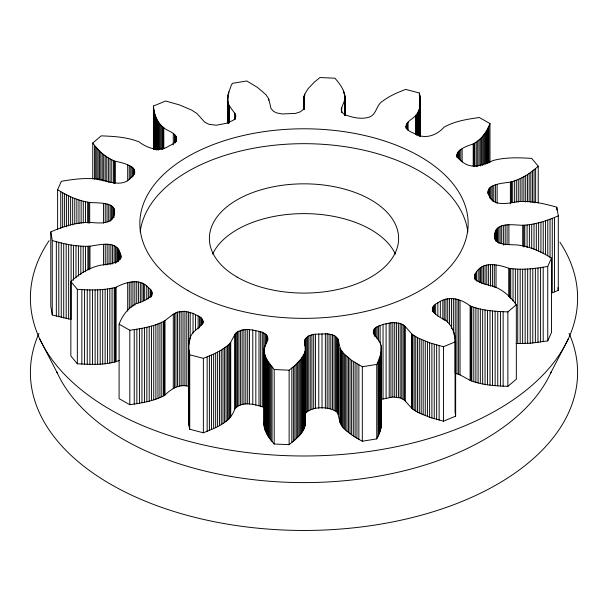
<?xml version="1.0" encoding="UTF-8"?>
<svg xmlns="http://www.w3.org/2000/svg" width="608" height="608" viewBox="0 0 608 608"><rect width="100%" height="100%" fill="white"/><g stroke="black" fill="none" stroke-linecap="round" stroke-linejoin="round"><path stroke-width="0.91" d="M345.078 115.429L345.078 97.523C344.569 89.992 339.735 83.638 334.902 78.196L319.96 77.543L314.207 82.224L308.013 88.806L304.76 94.134L303.772 97.394L304.517 107.031L303.605 109.159L300.344 111.834L295.397 113.43L281.914 113.947L276.556 112.868L273.676 111.446L271.008 108.558L268.842 98.998L265.848 94.643L257.473 87.4L246.772 80.993L232.347 83.326L231.048 85.842L228.008 94.81L227.894 101.916L228.889 105.176L235.304 114.084L235.706 116.265L234.992 118.416L233.206 120.346L226.047 123.371L216.281 125.225L208.932 124.321L204.714 122.14L197.022 113.574L191.619 110.078L179.466 104.926L165.612 101.012L153.436 106.058C153.968 114.19 157.138 122.687 163.803 127.741C167.527 131.381 177.232 132.742 176.586 139.604C175.484 143.07 171.722 144.613 168.758 146.14C159.296 152.479 147.22 148.124 138.974 141.846C127.034 137.058 113.924 136.336 101.209 135.858L92.758 143.002C98.45 150.951 106.104 157.844 115.338 161.325C121.896 162.473 143.237 167.246 130.895 177.642C123.508 187.036 109.6 182.164 100.358 179.489C87.4 177.43 74.161 179.079 61.332 181.313L57.623 189.696C67.404 195.814 78.189 200.83 89.695 202.464C96.041 203.277 118.689 201.088 113.985 214.723C111.598 226.746 94.058 221.852 86.382 222.482C74.016 222.984 62.046 226.974 50.791 231.906L52.265 240.517C64.463 244.097 77.186 246.909 89.969 246.179C98.8 245.062 116.637 239.879 120.05 252.898C125.225 264.754 103.816 263.902 98.716 265.643C88.206 268.28 78.812 274.314 70.855 281.527L77.338 289.324C90.25 290.176 103.527 290.609 116.12 287.204C125.62 282.12 140.136 277.841 148.375 287.584C159.63 295.534 141.626 302.336 135.873 303.772C127.893 308.051 122.231 315.833 119.1 324.201L129.816 330.243C141.824 328.502 154.31 326.656 165.004 320.591L173.28 314.192L177.544 312.094L184.923 311.304L193.04 313.371L200.701 317.33L202.396 319.291L203.019 321.45L201.848 324.657L193.374 332.257C188.024 338.322 187.91 347.274 189.719 354.768L203.368 358.332L213.644 354.122L221.266 350.109L227.483 345.739L230.348 342.874L235.357 333.67L237.47 331.854L242.121 329.984L247.714 329.46L252.784 329.992L262.329 332.196L266.137 334.62L267.497 336.665L267.748 338.854L264.115 348.27L264.351 352.952L265.711 357.154L267.93 361.41L274.185 369.542L274.185 444.007L289.127 444.668C296.484 438.581 307.336 430.76 304.889 419.778M345.078 97.523C344.842 103.406 337.113 111.104 345.283 114.851C352.594 117.557 360.977 119.495 368.676 117.276C376.747 115.201 376.063 104.584 383.002 100.882C389.834 95.768 397.761 92.37 405.718 89.414L419.368 92.978C421.177 100.464 421.063 109.417 415.712 115.49C412.916 119.16 403.894 122.383 406.691 128.455C408.728 131.776 412.87 132.567 416.047 134.376C425.957 139.27 437.076 135.174 444.083 127.156C454.776 121.091 467.263 119.244 479.271 117.496L489.987 123.546C486.856 131.913 481.194 139.696 473.214 143.974C464.368 146.764 449.092 152.608 462.338 161.789C471.048 169.655 483.915 165.011 492.966 160.542C505.56 157.138 518.837 157.571 531.749 158.414L538.232 166.212C530.275 173.432 520.881 179.466 510.378 182.104C503.842 183.244 482.296 183.844 489.6 196.696C494.98 207.472 510.272 202.593 519.118 201.567C531.901 200.838 544.624 203.65 556.822 207.229L558.296 215.84C547.04 220.772 535.078 224.755 522.705 225.264C514.148 225.294 495.794 221.244 494.54 234.87C493.308 247.289 513.106 243.77 519.392 245.282C530.898 246.909 541.682 251.932 551.471 258.05L547.755 266.426C534.926 268.668 521.687 270.317 508.729 268.257C498.712 264.693 483.801 260.961 476.566 271.73C467.826 282.013 488.931 284.886 493.749 286.421C502.983 289.902 510.644 296.795 516.329 304.745L507.878 311.889C495.163 311.41 482.053 310.688 470.121 305.9C460.598 298.414 448.218 295.488 437.844 302.807C425.228 309.138 437.722 316.677 445.284 320.006C451.949 325.06 455.118 333.556 455.65 341.688L443.475 346.727L429.62 342.821L417.468 337.668L412.072 334.172L404.373 325.607L400.155 323.426L392.814 322.521L383.04 324.368L375.881 327.4L374.102 329.331L373.38 331.482L373.791 333.663L380.198 342.57L381.193 345.83L381.079 352.936L378.039 361.904L376.74 364.42L362.315 366.753L351.614 360.346L343.246 353.104L340.244 348.749L338.078 339.188L335.411 336.3L332.53 334.879L327.172 333.8L313.69 334.316L308.742 335.912L305.482 338.588L304.57 340.716L305.322 350.352L304.327 353.613L301.074 358.94L294.88 365.522L289.127 370.204L274.185 369.542M304.889 414.094C311.44 405.756 329.718 405.939 337.448 412.612C339.576 418.669 339.629 426.01 345.656 430.031C350.596 434.598 356.402 438.087 362.315 441.218L376.74 438.885C380.023 432.896 382.607 425.82 380.889 418.95M274.185 444.007C269.032 438.14 263.469 431.004 264.115 422.735M188.723 418.851L188.761 423.396L189.719 429.233L203.368 432.797C215.407 427.872 230.318 422.917 234.696 409.131C241.718 400.581 254.874 404.312 263.804 407.36L263.804 332.895M516.154 343.535L530.222 343.262L547.755 340.89L551.471 332.515L551.471 258.05M550.506 373.396L568.275 338.914M455.21 298.794L455.21 373.259L460.043 374.893L470.121 380.365C482.053 385.153 495.163 385.875 507.878 386.354L516.329 379.21L516.329 304.745M119.1 324.201L119.1 398.666L129.816 404.708C141.824 402.967 154.31 401.12 165.004 395.056C171.023 388.808 179.694 383.732 188.586 386.338M552.269 218.371L552.269 292.836L558.296 290.305L558.296 215.84M380.844 399.524L392.814 396.986L400.155 397.89L404.373 400.072L412.072 408.637L417.468 412.133L429.62 417.286L443.475 421.192L455.65 416.153L455.65 341.688M70.855 281.527L70.855 355.992L77.338 363.789C91.337 364.519 106.088 365.507 119.426 360.415M50.791 231.906L50.791 306.371L52.265 314.982L71.098 319.443L71.098 244.978M39.725 338.914L57.494 373.396M557.855 287.721L558.296 290.305M455.65 416.153L455.141 411.973L455.141 337.508M556.822 207.229L556.822 210.056M554.488 217.474L554.488 291.939M550.027 219.23L550.027 257.876M547.778 220.043L547.778 255.862M547.755 266.426L547.755 340.89M545.505 220.81L545.505 254.744M543.225 221.525L543.225 253.574M543.202 267.216L543.202 341.681M540.93 222.194L540.93 252.358M540.588 267.619L540.588 342.084M538.635 222.809L538.635 251.081M538.232 166.212L538.232 202.973M537.974 267.984L537.974 342.448M536.324 223.364L536.324 250.701M535.625 168.507L535.625 202.434M535.374 268.303L535.374 342.768M534.067 169.792L534.067 202.783M534.014 223.873L534.014 249.318M532.79 268.576L532.79 343.041M532.471 171.038L532.471 202.145M531.704 224.314L531.704 248.816M530.837 172.246L530.837 202.411M530.222 268.797L530.222 343.262M529.401 224.686L529.401 247.312M529.158 173.409L529.158 201.689M527.676 268.972L527.676 343.436M527.44 174.534L527.44 201.871M527.106 224.983L527.106 247.6M525.684 175.613L525.684 202.008M525.145 269.093L525.145 343.558M524.81 225.196L524.81 246.871M523.883 176.647L523.883 201.157M523.754 225.256L523.754 246.939M522.705 225.264L522.705 246.004M522.644 269.169L522.644 343.634M522.044 177.627L522.044 201.195M520.174 178.562L520.174 201.18M520.174 269.184L520.174 343.649M518.259 179.428L518.259 202.054M517.742 269.139L517.742 343.604M516.321 180.234L516.321 201.917M515.356 269.04L515.356 303.916M514.338 180.964L514.338 202.646M513.03 268.858L513.03 300.907M512.308 181.617L512.308 202.358M511.358 181.891L511.358 202.624M510.743 268.607L510.743 298.771M510.378 182.104L510.378 203.779M509.709 268.462L509.709 297.684M508.896 224.808L508.896 244.606M508.729 268.257L508.729 296.537M507.878 311.889L507.878 386.354M507.064 224.831L507.064 244.621M505.187 225.013L505.187 244.804M503.378 225.355L503.378 245.146M503.135 311.729L503.135 386.194M501.676 225.842L501.676 243.755M500.43 311.592L500.43 386.057M500.118 226.48L500.118 243.443M498.75 227.24L498.75 243.261M497.762 311.418L497.762 385.882M497.58 228.106L497.58 242.242M497.131 184.399L497.131 203.254M496.652 229.064L496.652 241.323M495.984 230.09L495.984 241.406M496.022 265.103L496.022 287.728M495.604 231.124L495.604 240.548M495.414 184.779L495.414 202.692M495.11 233.024L495.11 239.62M495.132 311.205L495.132 385.67M494.54 234.87L494.54 238.648M494.456 236.801L494.456 238.686M494.281 264.761L494.281 287.386M493.764 185.318L493.764 201.347M492.541 310.946L492.541 385.411M492.412 264.564L492.412 286.239M492.26 186.002L492.26 201.081M490.96 186.8L490.96 199.052M490.512 264.526L490.512 286.201M489.987 123.546L489.987 162.192M489.995 310.65L489.995 385.115M489.873 187.697L489.873 198.071M489.03 188.685L489.03 195.282M488.885 126.213L488.885 162.974M488.619 264.655L488.619 285.388M488.452 189.734L488.452 193.504M488.186 127.726L488.186 162.602M488.148 190.821L488.148 193.648M488.125 191.915L488.125 193.8M487.502 310.308L487.502 384.773M487.426 129.215L487.426 163.149M486.78 264.944L486.78 284.734M486.605 130.674L486.605 163.666M485.724 132.103L485.724 164.152M485.04 265.384L485.04 284.232M485.055 309.928L485.055 384.393M484.774 133.494L484.774 163.658M483.755 134.862L483.755 164.076M483.436 265.97L483.436 283.875M482.684 136.184L482.684 165.406M482.661 309.502L482.661 383.967M481.992 266.684L481.992 283.655M481.536 137.469L481.536 164.806M480.753 267.52L480.753 282.606M480.328 138.715L480.328 166.045M480.328 309.031L480.328 383.496M479.788 268.409L479.788 282.553M479.043 139.908L479.043 165.361M478.192 270.104L478.192 281.413M478.07 308.507L478.07 382.972M477.698 141.048L477.698 166.501M476.566 271.73L476.566 281.154M476.269 142.128L476.269 166.63M475.889 307.944L475.889 382.409M475.35 273.516L475.35 280.113M474.749 143.138L474.749 166.706M474.787 274.52L474.787 279.232M474.476 275.606L474.476 277.491M474.012 143.587L474.012 166.204M473.807 307.314L473.807 381.778M473.214 143.974L473.214 166.6M471.808 306.63L471.808 381.094M470.926 306.288L470.926 380.752M470.121 305.9L470.121 380.365M462.133 148.755L462.133 161.948M460.75 149.446L460.75 160.755M460.043 300.428L460.043 374.893M459.511 150.282L459.511 159.706M458.622 299.759L458.622 374.224M458.508 151.217L458.508 158.756M457.756 152.228L457.756 157.882M457.269 153.284L457.269 157.054M457.132 155.481L457.132 157.366M457.056 154.379L457.056 157.206M456.98 299.204L456.98 373.669M455.377 339.066L455.377 413.531M454.845 335.966L454.845 337.85M454.032 332.956L454.032 334.841M453.363 298.543L453.363 332.477M451.463 298.452L451.463 328.609M449.563 298.52L449.563 323.973M447.708 298.756L447.708 322.316M445.93 299.144L445.93 320.826M444.266 299.683L444.266 320.424M443.475 346.727L443.475 421.192M442.829 300.329L442.829 319.185M440.336 301.606L440.336 316.684M439.113 345.64L439.113 420.105M437.844 302.807L437.844 316.008M436.65 344.987L436.65 419.452M435.64 304.251L435.64 314.617M434.515 305.079L434.515 313.568M434.249 344.295L434.249 418.76M433.58 306.037L433.58 312.641M432.904 307.07L432.904 311.782M432.501 308.142L432.501 310.969M432.379 309.236L432.379 311.121M431.9 343.573L431.9 418.038M429.62 342.821L429.62 417.286M427.409 342.038L427.409 416.503M425.258 341.225L425.258 415.69M423.183 340.381L423.183 414.846M421.192 339.507L421.192 413.972M420.417 100.343L420.364 136.352M420.326 98.808L420.326 135.569M420.158 97.265L420.219 135.941M419.991 106.294L419.991 135.516M419.915 95.699L419.915 136.238M419.68 107.73L419.68 136.01M419.368 92.978L419.368 95.806M419.277 109.136L419.277 135.531M419.284 338.603L419.284 413.068M418.783 110.512L418.783 135.964M418.19 111.849L418.19 135.417M417.483 113.149L417.483 134.824M417.468 337.668L417.468 412.133M416.662 114.403L416.662 135.136M416.229 114.965L416.229 134.756M415.712 115.49L415.712 134.338M415.75 336.703L415.75 411.168M414.162 335.707L414.162 410.172M412.695 334.666L412.695 409.131M412.072 334.172L412.072 408.637M411.54 333.648L411.54 408.112M408.128 122.162L408.128 130.652M407.238 123.09L407.238 129.686M406.57 124.123L406.57 128.835M406.182 125.195L406.182 128.022M406.068 126.289L406.068 128.182M405.316 326.519L405.316 400.984M404.373 325.607L404.373 400.072M403.157 324.763L403.157 399.228M401.744 324.026L401.744 398.491M400.155 323.426L400.155 397.89M398.422 322.962L398.422 397.427M396.598 322.658L396.598 397.123M394.714 322.506L394.714 396.971M392.814 322.521L392.814 396.986M390.929 322.704L390.929 397.168M389.196 323.023L389.196 397.488M386.095 323.73L386.095 398.194M383.04 324.368L383.04 398.833M381.376 347.206L381.421 424.498M381.3 351.477L381.3 425.942M381.193 345.83L381.193 420.295M381.079 352.936L381.079 427.401M380.783 354.411L380.783 428.876M380.456 343.163L380.456 345.048M380.395 355.893L380.395 430.358M380.114 325.288L380.114 343.201M379.924 357.382L379.924 431.847M379.377 358.887L379.377 433.352M378.746 360.392L378.746 434.857M378.571 325.85L378.571 340.928M378.039 361.904L378.039 436.369M377.127 326.564L377.127 338.816M376.74 364.42L376.74 438.885M375.881 327.4L375.881 336.824M374.862 328.328L374.862 336.809M374.102 329.331L374.102 334.985M373.601 330.395L373.601 333.222M373.38 331.482L373.38 333.366M362.315 366.753L362.315 441.218M358.864 364.868L358.864 439.333M356.942 363.766L356.942 438.231M355.087 362.642L355.087 437.106M353.316 361.502L353.316 435.966M351.614 360.346L351.614 434.811M349.995 359.176L349.995 433.641M348.46 357.983L348.46 432.448M347.008 356.782L347.008 431.247M345.656 355.566L345.656 430.031M344.979 96.17L344.979 98.055M344.972 99.476L344.972 115.497M344.804 100.069L344.804 115.155M344.736 94.795L344.736 97.622M344.394 354.342L344.394 428.807M343.93 91.998L343.93 93.883M343.376 90.592L343.376 92.477M343.246 353.104L343.246 427.568M342.205 351.857L342.205 426.322M341.628 107.844L341.628 112.556M341.339 108.893L341.339 110.778M341.301 350.611L341.301 425.076M340.541 349.342L340.541 423.806M340.244 348.749L340.244 423.214M340.054 348.156L340.054 422.621M338.436 340.229L338.436 414.694M338.078 339.188L338.078 413.653M337.448 338.147L337.448 412.612M336.551 337.182L336.551 411.646M335.411 336.3L335.411 410.765M334.066 335.525L334.066 409.99M332.53 334.879L332.53 409.344M330.843 334.362L330.843 408.827M329.05 334.005L329.05 408.47M327.172 333.8L327.172 408.264M325.356 333.762L325.356 408.226M322.02 333.807L322.02 408.272M318.774 333.807L318.774 408.272M315.476 334.096L315.476 408.561M313.69 334.316L313.69 408.781M311.912 334.704L311.912 409.169M310.247 335.244L310.247 409.708M308.742 335.912L308.742 410.377M307.428 336.703L307.428 411.168M306.333 337.607L306.333 412.072M305.482 338.588L305.482 413.052M305.33 349.744L305.322 424.817M305.208 350.96L305.208 425.425M304.889 339.629L304.889 345.283M304.76 94.134L304.76 96.018M304.836 352.283L304.836 426.748M304.547 105.974L304.547 107.859M304.57 340.716L304.54 345.542M304.251 95.464L304.251 109.6M304.327 353.613L304.327 428.078M303.878 96.786L303.878 109.037M303.772 97.394L303.757 109.311M303.673 354.943L303.673 429.408M302.913 356.273L302.913 430.738M302.039 357.61L302.039 432.075M301.074 358.94L301.074 433.405M300.01 360.27L300.01 434.735M298.855 361.593L298.855 436.058M297.608 362.908L297.608 437.372M296.286 364.215L296.286 438.68M294.88 365.522L294.88 439.987M293.39 366.814L293.39 441.279M291.832 368.091L291.832 442.556M289.127 370.204L289.127 444.668M272.057 367.095L272.057 441.56M270.91 365.674L270.91 440.139M269.83 364.253L269.83 438.718M268.842 362.832L268.842 437.296M268.546 98.405L268.546 100.29M267.93 361.41L267.93 435.875M267.763 337.752L267.748 340.738M267.497 336.665L267.497 340.434M267.102 359.989L267.102 434.454M266.95 335.616L266.95 342.213M266.365 358.568L266.365 433.033M266.137 334.62L266.137 344.044M265.711 357.154L265.711 431.619M265.08 333.708L265.08 346.902M265.156 355.748L265.156 430.213M264.7 354.342L264.7 428.807M264.351 352.952L264.351 427.416M264.115 348.27L264.108 426.041M264.039 348.878L264.009 424.688M262.329 332.196L262.329 406.661M260.688 331.641L260.688 406.106M259 331.246L259 405.711M255.839 330.63L255.839 405.095M252.784 329.992L252.784 404.457M249.523 329.604L249.523 404.069M247.714 329.46L247.714 403.925M245.814 329.475L245.814 403.94M243.93 329.65L243.93 404.115M242.121 329.984L242.121 404.449M240.411 330.471L240.411 404.936M238.853 331.102L238.853 405.566M237.47 331.854L237.47 406.319M236.292 332.72L236.292 407.185M235.646 115.163L235.646 117.048M235.486 117.352L235.486 119.236M235.357 333.67L235.357 408.135M235.304 114.084L235.304 118.796M234.703 113.08L234.703 119.677M234.696 334.658L234.696 409.131M230.713 342.312L230.713 416.776M230.348 342.874L230.348 417.339M229.877 343.429L229.877 417.894M229.239 105.746L229.239 122.71M228.889 105.176L228.889 123.082M228.745 344.599L228.745 419.064M228.692 91.854L228.692 93.738M228.631 104.584L228.631 123.432M228.198 103.261L228.198 123.059M228.008 94.81L228.008 97.637M227.894 101.916L227.894 122.656M227.719 100.54L227.719 123.158L227.666 97.706M227.483 345.739L227.483 420.204M226.085 346.864L226.085 421.329M224.58 347.966L224.58 422.431M222.969 349.045L222.969 423.51M221.266 350.109L221.266 424.574M219.48 351.15L219.48 425.615M217.611 352.161L217.611 426.626M215.665 353.157L215.665 427.622M213.644 354.122L213.644 428.587M211.546 355.072L211.546 429.537M209.388 355.992L209.388 430.456M207.161 356.888L207.161 431.353M203.368 358.332L203.368 432.797M203.019 321.45L203.019 323.334M202.844 320.355L202.844 323.182M202.396 319.291L202.396 324.003M201.674 318.273L201.674 324.87M200.701 317.33L200.701 325.812M199.492 316.479L199.492 327.796M198.14 315.772L198.14 328.974M195.533 314.579L195.533 330.6M193.04 313.371L193.04 333.161M190.198 312.368L190.198 338.762M189.81 338.61L189.81 340.495M189.719 354.768L189.719 429.233M189.096 341.445L189.096 344.272M189.172 352.04L189.172 426.504M188.928 350.482L188.928 424.946M188.723 344.386L188.761 423.396M188.586 311.874L188.67 421.868M186.793 311.509L186.793 385.974M184.923 311.304L184.923 385.768M183.023 311.258L183.023 385.723M181.131 311.38L181.131 385.844M179.292 311.661L179.292 386.126M177.544 312.094L177.544 386.559M176.548 137.416L176.586 141.489M176.107 136.344L176.107 141.056M175.932 312.679L175.932 387.144M175.4 135.326L175.4 142.865M174.435 134.376L174.435 142.857M174.481 313.386L174.481 387.851M173.28 133.555L173.28 144.864M173.28 314.192L173.28 388.656M165.004 320.591L165.004 395.056M164.327 321.047L164.327 395.512M163.803 127.741L163.803 148.474M163.56 321.472L163.56 395.937M163.134 127.27L163.134 148.952M162.541 126.76L162.541 149.386M161.796 322.354L161.796 396.819M161.356 125.613L161.356 149.173M160.269 124.404L160.269 148.914M159.934 323.175L159.934 397.64M159.288 123.15L159.288 149.538M158.384 121.843L158.384 150.123M157.958 323.95L157.958 398.415M157.563 120.498L157.563 149.72M156.826 119.115L156.826 150.222M156.165 117.701L156.165 148.808M155.884 324.695L155.884 399.16M155.572 116.265L155.572 149.249M155.063 114.79L155.063 149.667M154.614 113.293L154.614 149.112M154.242 111.781L154.242 149.484M153.946 110.238L153.946 148.884M153.733 325.394L153.733 399.859M153.71 108.68L153.71 149.211M153.436 106.058L153.436 149.416M151.954 292.266L152.03 295.252M151.597 291.186L151.597 296.841M151.506 326.055L151.506 400.52M150.966 290.153L150.966 296.75M150.115 289.226L150.115 297.707M149.211 326.671L149.211 401.136M148.375 287.584L148.375 298.893M146.855 327.256L146.855 401.721M146.748 285.958L146.748 299.151M144.674 284.453L144.674 300.474M144.438 327.811L144.438 402.276M143.45 283.67L143.45 300.633M141.976 282.971L141.976 300.884M141.96 328.32L141.96 402.785M140.342 282.408L140.342 302.206M139.437 328.791L139.437 403.256M138.586 281.99L138.586 302.731M136.861 329.232L136.861 403.697M136.732 281.732L136.732 303.415M134.839 281.633L134.839 305.201M134.642 171.046L134.611 174.025M134.383 169.951L134.383 173.721M134.239 329.635L134.239 404.1M133.851 168.902L133.851 174.557M133.053 167.899L133.053 176.388M132.939 281.694L132.939 306.204M132.004 166.987L132.004 177.354M131.077 281.922L131.077 307.374M130.735 166.166L130.735 178.418M129.816 330.243L129.816 404.708M129.291 282.31L129.291 308.697M129.268 165.467L129.268 179.603M127.695 164.92L127.695 180.941M127.688 282.819L127.688 311.098M120.962 255.831L120.962 257.716M120.711 254.79L120.711 258.56M120.05 252.898L120.05 259.502M119.487 251.051L119.487 259.532M118.431 249.227L118.431 261.486M117.739 248.254L117.739 261.448M116.774 247.304L116.774 262.39M116.12 287.204L116.12 361.669M115.573 246.453L115.573 263.424M115.338 161.325L115.338 183.008M115.216 287.5L115.216 361.965M114.562 209.897L114.547 214.753M114.441 161.021L114.441 183.646M114.213 208.818L114.213 214.472M114.243 287.751L114.243 362.216M114.16 245.716L114.16 262.686M113.985 214.723L113.985 217.55M113.582 160.656L113.582 183.282M113.59 207.776L113.59 217.208M112.7 206.804L112.7 219.062M112.579 245.108L112.579 263.956M112.07 288.222L112.07 362.687M111.781 159.813L111.781 182.43M111.576 205.922L111.576 220.058M110.854 244.636L110.854 264.434M110.238 205.139L110.238 221.168M110.048 158.893L110.048 182.461M109.828 288.633L109.828 363.098M109.03 244.325L109.03 264.115M108.71 204.486L108.71 221.449M108.376 157.905L108.376 182.415M107.51 288.975L107.51 363.44M107.152 244.173L107.152 264.906M107.031 203.969L107.031 221.874M106.757 156.856L106.757 181.366M105.237 203.596L105.237 222.452M105.245 244.18L105.245 264.913M105.192 155.754L105.192 181.207M105.123 289.256L105.123 363.721M103.679 154.599L103.679 180.994M103.436 203.399L103.436 223.189M103.436 244.34L103.436 265.08M102.691 289.492L102.691 363.956M102.22 153.406L102.22 180.743M100.806 152.167L100.806 180.447M100.206 289.674L100.206 364.139M99.454 150.89L99.454 180.105M98.154 149.568L98.154 179.732M97.683 289.803L97.683 364.268M96.9 148.215L96.9 179.322M95.707 146.824L95.707 178.874M95.114 289.887L95.114 364.352M94.567 145.411L94.567 179.345M92.758 143.002L92.758 178.82M92.522 289.925L92.522 364.39M89.969 246.179L89.969 268.797M89.893 289.917L89.893 364.382M89.695 202.464L89.695 223.197M88.935 246.278L88.935 269.838M88.669 202.35L88.669 223.09M87.879 246.316L87.879 269.884M87.651 202.183L87.651 222.916M87.24 289.864L87.24 364.329M85.553 246.339L85.553 271.784M85.454 201.742L85.454 222.475M84.558 289.765L84.558 364.23M83.281 201.218L83.281 222.9M83.205 246.278L83.205 272.673M81.86 289.628L81.86 364.093M81.13 200.617L81.13 223.242M80.826 246.141L80.826 274.413M78.979 199.956L78.979 223.516M78.417 245.936L78.417 276.1M77.338 289.324L77.338 363.789M76.859 199.226L76.859 223.736M75.992 245.67L75.992 277.719M74.754 198.444L74.754 223.896M73.553 245.351L73.553 280.227M72.671 197.608L72.671 224.945M70.619 196.718L70.619 224.998M68.643 244.553L68.643 319.018M68.59 195.784L68.59 225.948M66.584 194.803L66.584 226.852M66.181 244.074L66.181 318.539M64.608 193.777L64.608 226.769M63.711 243.55L63.711 318.014M62.662 192.713L62.662 227.59M61.248 242.972L61.248 317.437M60.747 191.604L60.747 228.365M58.786 242.356L58.786 316.821M57.623 189.696L57.623 229.284M56.331 241.688L56.331 316.152M52.265 240.517L52.265 314.982M569.073 333.374A273.6 157.958 0 0 1 304 530.457A273.6 157.958 0 0 1 38.927 333.374M551.304 371.64A255.2 147.341 0 0 1 304 482.6A255.2 147.341 0 0 1 56.696 371.64M559.953 242.22A273.6 157.958 0 0 1 302.564 455.992A273.6 157.958 0 0 1 49.081 240.669M212.61 254.106A94.612 54.621 0 0 1 304 213.621A94.612 54.621 0 0 1 395.39 254.106M140.212 232.058A164.16 94.78 0 0 1 304 143.678A164.16 94.78 0 0 1 467.788 232.058M237.097 277.081A94.612 54.621 0 0 0 395.39 252.594A94.612 54.621 0 0 0 279.513 185.698A94.612 54.621 0 0 0 237.097 277.081M187.918 290.586A164.16 94.78 0 0 0 462.566 248.094A164.16 94.78 0 0 0 261.516 132.02A164.16 94.78 0 0 0 187.918 290.586"/></g></svg>
